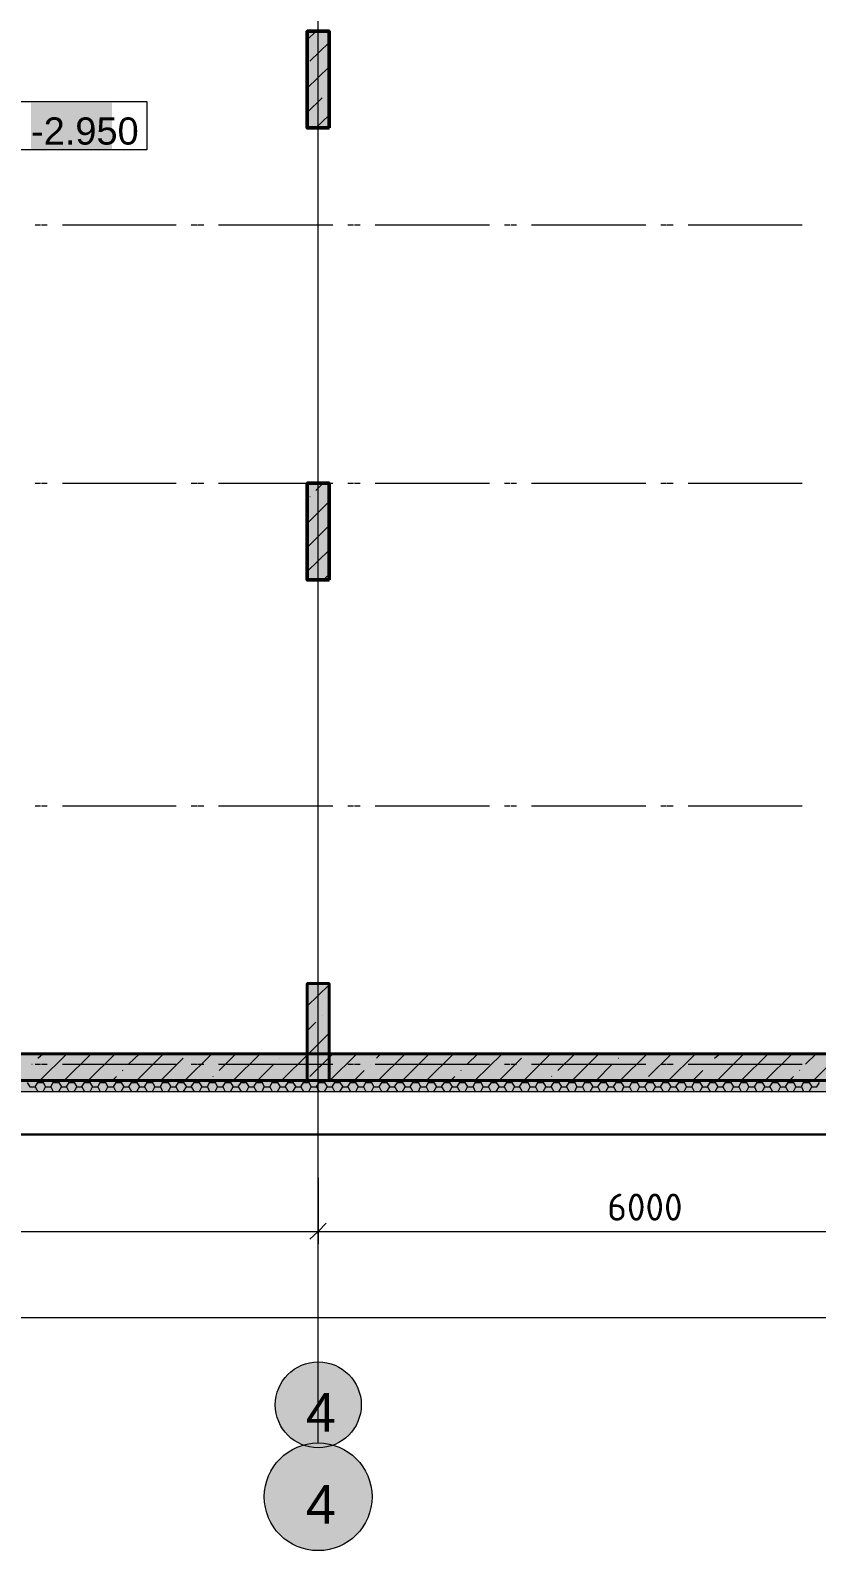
# Model space of a CAD drawing. Header units: millimetres. Extents: x -84737 to 172119, y -43083 to 59399.
# Drawn here: x -61683 to -54384, y 29465 to 43586 of the extents above; entities that cross this region are included whole.
import ezdxf

# ---------------------------------------------------------------- set-up
doc = ezdxf.new("R2010")
doc.units = ezdxf.units.MM
doc.layers.add('PDF _Геометрия', color=7, linetype='Continuous')
doc.layers.add('PDF _Текст', color=7, linetype='Continuous')
doc.layers.add('PDF _Сплошная заливка', color=7, linetype='Continuous', true_color=0xffffff)
doc.styles.add('PDF GOSTCommon', font='arial.ttf')
doc.styles.add('PDF ISOCPEUR', font='isocpeur.ttf')

msp = doc.modelspace()

# ---------------------------------------------------------------- hatches: boundary and pattern name
at = {"layer": 'PDF _Сплошная заливка', "transparency": 33554559}
for points in [[(-58906, 31207), (-58982, 31219), (-59037, 31219), (-59113, 31207), (-59122, 31202), (-59135, 31198), (-59143, 31194), (-59156, 31190), (-59164, 31185), (-59177, 31181), (-59185, 31177), (-59211, 31168), (-59219, 31160), (-59228, 31156), (-59236, 31147), (-59245, 31143), (-59253, 31135), (-59262, 31130), (-59270, 31122), (-59279, 31118), (-59287, 31109), (-59295, 31105), (-59300, 31097), (-59308, 31088), (-59312, 31080), (-59321, 31071), (-59325, 31063), (-59334, 31054), (-59338, 31046), (-59346, 31037), (-59350, 31029), (-59359, 31020), (-59367, 30995), (-59372, 30986), (-59376, 30974), (-59380, 30965), (-59384, 30953), (-59389, 30944), (-59393, 30931), (-59397, 30923), (-59410, 30821), (-59405, 30817), (-59405, 30783), (-59401, 30783), (-59401, 30749), (-59397, 30749), (-59397, 30716), (-59393, 30716), (-59393, 30707), (-59389, 30707), (-59389, 30694), (-59384, 30694), (-59384, 30686), (-59380, 30686), (-59380, 30673), (-59376, 30673), (-59376, 30665), (-59372, 30665), (-59372, 30652), (-59367, 30652), (-59367, 30644), (-59363, 30644), (-59363, 30631), (-59359, 30631), (-59359, 30618), (-59355, 30618), (-59346, 30610), (-59346, 30601), (-59342, 30601), (-59334, 30593), (-59334, 30584), (-59329, 30584), (-59321, 30576), (-59321, 30567), (-59317, 30567), (-59308, 30559), (-59308, 30551), (-59304, 30551), (-59295, 30542), (-59295, 30534), (-59287, 30534), (-59279, 30525), (-59270, 30521), (-59262, 30512), (-59253, 30508), (-59245, 30500), (-59236, 30495), (-59228, 30487), (-59219, 30483), (-59211, 30474), (-59185, 30466), (-59177, 30462), (-59164, 30457), (-59156, 30453), (-59143, 30449), (-59135, 30445), (-59122, 30440), (-59113, 30436), (-59046, 30428), (-58974, 30424), (-58974, 30428), (-58906, 30436), (-58893, 30440), (-58885, 30445), (-58872, 30449), (-58864, 30453), (-58851, 30457), (-58843, 30462), (-58830, 30466), (-58804, 30479), (-58796, 30487), (-58788, 30491), (-58779, 30500), (-58771, 30504), (-58762, 30512), (-58754, 30517), (-58745, 30525), (-58737, 30529), (-58720, 30546), (-58716, 30555), (-58707, 30563), (-58703, 30572), (-58694, 30580), (-58690, 30589), (-58682, 30597), (-58677, 30606), (-58669, 30614), (-58661, 30631), (-58656, 30644), (-58652, 30652), (-58648, 30665), (-58644, 30673), (-58639, 30686), (-58635, 30694), (-58627, 30720), (-58614, 30796), (-58610, 30843), (-58614, 30843), (-58614, 30868), (-58618, 30868), (-58618, 30893), (-58622, 30893), (-58622, 30919), (-58627, 30919), (-58627, 30931), (-58631, 30931), (-58631, 30944), (-58635, 30944), (-58635, 30953), (-58639, 30953), (-58639, 30965), (-58644, 30965), (-58644, 30974), (-58648, 30974), (-58648, 30986), (-58652, 30986), (-58652, 30995), (-58656, 30995), (-58656, 31008), (-58661, 31008), (-58661, 31016), (-58665, 31016), (-58665, 31025), (-58673, 31033), (-58677, 31033), (-58677, 31041), (-58686, 31050), (-58690, 31050), (-58690, 31058), (-58699, 31067), (-58703, 31067), (-58703, 31075), (-58711, 31084), (-58716, 31084), (-58716, 31092), (-58737, 31113), (-58745, 31118), (-58754, 31126), (-58762, 31130), (-58771, 31139), (-58779, 31143), (-58788, 31152), (-58796, 31156), (-58804, 31164), (-58830, 31177), (-58843, 31181), (-58851, 31185), (-58864, 31190), (-58872, 31194), (-58885, 31198), (-58893, 31202)], [(-58910, 30453), (-58978, 30462), (-59041, 30462), (-59075, 30457), (-59105, 30453), (-59139, 30449), (-59147, 30445), (-59160, 30440), (-59168, 30436), (-59194, 30428), (-59202, 30424), (-59228, 30415), (-59236, 30411), (-59262, 30402), (-59274, 30390), (-59283, 30385), (-59295, 30373), (-59304, 30369), (-59317, 30356), (-59325, 30352), (-59338, 30339), (-59346, 30335), (-59355, 30326), (-59363, 30322), (-59367, 30313), (-59376, 30305), (-59380, 30297), (-59389, 30288), (-59393, 30280), (-59401, 30271), (-59405, 30263), (-59414, 30254), (-59418, 30246), (-59427, 30237), (-59431, 30229), (-59444, 30216), (-59448, 30203), (-59456, 30187), (-59461, 30174), (-59469, 30157), (-59473, 30144), (-59482, 30127), (-59486, 30115), (-59494, 30098), (-59507, 29996), (-59511, 29966), (-59507, 29962), (-59507, 29933), (-59503, 29933), (-59503, 29899), (-59499, 29899), (-59499, 29869), (-59494, 29869), (-59494, 29835), (-59490, 29835), (-59490, 29827), (-59486, 29827), (-59486, 29818), (-59482, 29818), (-59482, 29806), (-59477, 29806), (-59477, 29797), (-59473, 29797), (-59473, 29784), (-59469, 29784), (-59469, 29776), (-59465, 29776), (-59465, 29767), (-59461, 29767), (-59461, 29755), (-59456, 29755), (-59456, 29746), (-59452, 29746), (-59452, 29734), (-59448, 29734), (-59448, 29725), (-59444, 29725), (-59444, 29712), (-59439, 29712), (-59427, 29700), (-59427, 29691), (-59422, 29691), (-59410, 29679), (-59410, 29670), (-59405, 29670), (-59393, 29657), (-59393, 29649), (-59389, 29649), (-59376, 29636), (-59376, 29628), (-59372, 29628), (-59363, 29619), (-59363, 29611), (-59355, 29611), (-59346, 29602), (-59338, 29598), (-59325, 29585), (-59317, 29581), (-59304, 29569), (-59295, 29564), (-59283, 29552), (-59274, 29547), (-59262, 29535), (-59249, 29530), (-59240, 29526), (-59228, 29522), (-59219, 29518), (-59207, 29514), (-59190, 29505), (-59177, 29501), (-59168, 29497), (-59156, 29492), (-59139, 29484), (-59105, 29480), (-59075, 29475), (-59041, 29471), (-58978, 29467), (-58978, 29471), (-58910, 29480), (-58881, 29484), (-58868, 29488), (-58851, 29497), (-58838, 29501), (-58821, 29509), (-58809, 29514), (-58792, 29522), (-58779, 29526), (-58754, 29539), (-58745, 29547), (-58737, 29552), (-58728, 29560), (-58720, 29564), (-58711, 29573), (-58703, 29577), (-58694, 29585), (-58686, 29590), (-58677, 29598), (-58669, 29602), (-58648, 29624), (-58644, 29632), (-58635, 29641), (-58631, 29649), (-58622, 29657), (-58618, 29666), (-58610, 29674), (-58606, 29683), (-58597, 29691), (-58593, 29700), (-58584, 29708), (-58572, 29734), (-58567, 29746), (-58563, 29755), (-58559, 29767), (-58551, 29784), (-58546, 29797), (-58542, 29806), (-58538, 29818), (-58534, 29827), (-58529, 29839), (-58525, 29869), (-58521, 29903), (-58517, 29933), (-58512, 29996), (-58517, 29996), (-58517, 30030), (-58521, 30030), (-58521, 30064), (-58525, 30064), (-58525, 30093), (-58529, 30093), (-58529, 30106), (-58534, 30106), (-58534, 30115), (-58538, 30115), (-58538, 30123), (-58542, 30123), (-58542, 30136), (-58546, 30136), (-58546, 30144), (-58551, 30144), (-58551, 30153), (-58555, 30153), (-58555, 30165), (-58559, 30165), (-58559, 30174), (-58563, 30174), (-58563, 30182), (-58567, 30182), (-58567, 30195), (-58572, 30195), (-58572, 30203), (-58576, 30203), (-58576, 30212), (-58580, 30212), (-58580, 30220), (-58584, 30225), (-58589, 30225), (-58589, 30233), (-58597, 30242), (-58601, 30242), (-58601, 30250), (-58606, 30254), (-58610, 30254), (-58610, 30263), (-58618, 30271), (-58622, 30271), (-58622, 30280), (-58627, 30284), (-58631, 30284), (-58631, 30292), (-58639, 30301), (-58644, 30301), (-58644, 30309), (-58669, 30335), (-58677, 30339), (-58686, 30347), (-58694, 30352), (-58703, 30360), (-58711, 30364), (-58720, 30373), (-58728, 30377), (-58737, 30385), (-58745, 30390), (-58754, 30398), (-58771, 30407), (-58783, 30411), (-58792, 30415), (-58804, 30419), (-58813, 30424), (-58826, 30428), (-58834, 30432), (-58847, 30436), (-58855, 30440), (-58881, 30449)]]:
    msp.add_hatch(color=256, dxfattribs=at).paths.add_polyline_path(points)

# ---------------------------------------------------------------- linework, layer by layer
at = {"layer": 'PDF _Геометрия', "lineweight": 30}
for points in [[(-77360, 55328), (-77360, 33331), (-40664, 33331), (-40664, 41132), (-26866, 41132), (-26866, 57427), (-47364, 57427), (-47364, 55328)], [(-59113, 43578), (-58910, 43578), (-58910, 42681), (-59113, 42681)], [(-58910, 39380), (-58910, 38482), (-59113, 38482), (-59113, 39380)]]:
    msp.add_lwpolyline(points, close=True, dxfattribs=at)
at = {"layer": 'PDF _Геометрия', "lineweight": 18}
for points in [[(-65860, 53030), (-65860, 53131), (-66859, 53131), (-66859, 54829), (-66859, 54930), (-76861, 54930), (-76962, 54930), (-76962, 33831), (-76962, 33729), (-41062, 33729), (-41062, 33831), (-41062, 41530), (-27365, 41530), (-27263, 41530), (-27263, 56928), (-27263, 57029), (-43064, 57029), (-43064, 56928)], [(-27615, 56928), (-27365, 56928), (-27365, 41631), (-41062, 41631), (-41163, 41631), (-41163, 33831), (-76861, 33831), (-76861, 54829)]]:
    msp.add_lwpolyline(points, dxfattribs=at)
at = {"layer": 'PDF _Геометрия', "lineweight": 40}
for points in [[(-66961, 54829), (-76861, 54829), (-76861, 54579), (-76861, 33831), (-76611, 33831), (-41163, 33831), (-41163, 34080), (-41163, 41631), (-27615, 41631), (-27365, 41631), (-27365, 56928), (-27615, 56928), (-43064, 56928)], [(-41413, 44129), (-41413, 34080), (-76611, 34080), (-76611, 54579), (-73212, 54579), (-73212, 48966), (-73009, 48966), (-73009, 52882), (-73009, 48966)]]:
    msp.add_lwpolyline(points, dxfattribs=at)
at = {"layer": 'PDF _Геометрия', "lineweight": 9}
for points in [[(-59012, 43346), (-59012, 44344)], [(-59113, 43498), (-59029, 43578)], [(-59012, 42520), (-59012, 43519)], [(-59088, 43299), (-58910, 43473)], [(-59113, 43049), (-58910, 43248)], [(-59012, 43092), (-59012, 43147)], [(-59113, 42825), (-58974, 42960)], [(-58919, 43015), (-58919, 43020)], [(-59033, 42681), (-58910, 42800)], [(-59012, 41894), (-59012, 42893)], [(-59012, 42266), (-59012, 42321)], [(-59012, 41068), (-59012, 42067)], [(-61640, 41780), (-61590, 41780)], [(-61581, 41780), (-61526, 41780)], [(-61386, 41780), (-60387, 41780)], [(-61327, 41780), (-60328, 41780)], [(-60189, 41780), (-60133, 41780)], [(-60129, 41780), (-60074, 41780)], [(-59935, 41780), (-58936, 41780)], [(-59875, 41780), (-58876, 41780)], [(-59012, 41640), (-59012, 41695)], [(-58737, 41780), (-58682, 41780)], [(-58673, 41780), (-58622, 41780)], [(-58483, 41780), (-57484, 41780)], [(-58424, 41780), (-57420, 41780)], [(-57281, 41780), (-57230, 41780)], [(-57221, 41780), (-57171, 41780)], [(-57031, 41780), (-56028, 41780)], [(-56968, 41780), (-55969, 41780)], [(-55829, 41780), (-55778, 41780)], [(-55770, 41780), (-55715, 41780)], [(-55575, 41780), (-54576, 41780)], [(-55516, 41780), (-54517, 41780)], [(-59012, 40442), (-59012, 41441)], [(-59012, 40814), (-59012, 40865)], [(-59012, 39612), (-59012, 40616)], [(-59012, 40188), (-59012, 40239)], [(-59012, 38986), (-59012, 39989)], [(-59012, 39363), (-59012, 39414)], [(-61640, 39380), (-61590, 39380)], [(-61581, 39380), (-61526, 39380)], [(-61386, 39380), (-60387, 39380)], [(-61327, 39380), (-60328, 39380)], [(-60189, 39380), (-60133, 39380)], [(-60129, 39380), (-60074, 39380)], [(-59935, 39380), (-58936, 39380)], [(-59875, 39380), (-58876, 39380)], [(-59088, 39257), (-59084, 39257)], [(-59033, 39312), (-58965, 39380)], [(-58737, 39380), (-58682, 39380)], [(-58673, 39380), (-58622, 39380)], [(-58483, 39380), (-57484, 39380)], [(-58424, 39380), (-57420, 39380)], [(-57281, 39380), (-57230, 39380)], [(-57221, 39380), (-57171, 39380)], [(-57031, 39380), (-56028, 39380)], [(-56968, 39380), (-55969, 39380)], [(-55829, 39380), (-55778, 39380)], [(-55770, 39380), (-55715, 39380)], [(-55575, 39380), (-54576, 39380)], [(-55516, 39380), (-54517, 39380)], [(-59113, 39007), (-58910, 39210)], [(-59012, 38161), (-59012, 39160)], [(-59113, 38783), (-58919, 38978)], [(-59113, 38559), (-58910, 38757)], [(-59012, 38736), (-59012, 38787)], [(-59012, 37534), (-59012, 38533)], [(-58965, 38482), (-58910, 38533)], [(-59012, 37907), (-59012, 37962)], [(-59012, 36709), (-59012, 37708)], [(-59012, 37280), (-59012, 37335)], [(-59012, 36082), (-59012, 37081)], [(-59012, 36455), (-59012, 36510)], [(-61640, 36383), (-61590, 36383)], [(-61581, 36383), (-61526, 36383)], [(-61386, 36383), (-60387, 36383)], [(-61327, 36383), (-60328, 36383)], [(-60189, 36383), (-60133, 36383)], [(-60129, 36383), (-60074, 36383)], [(-59935, 36383), (-58936, 36383)], [(-59875, 36383), (-58876, 36383)], [(-58737, 36383), (-58682, 36383)], [(-58673, 36383), (-58622, 36383)], [(-58483, 36383), (-57484, 36383)], [(-58424, 36383), (-57420, 36383)], [(-57281, 36383), (-57230, 36383)], [(-57221, 36383), (-57171, 36383)], [(-57031, 36383), (-56028, 36383)], [(-56968, 36383), (-55969, 36383)], [(-55829, 36383), (-55778, 36383)], [(-55770, 36383), (-55715, 36383)], [(-55575, 36383), (-54576, 36383)], [(-55516, 36383), (-54517, 36383)], [(-59012, 35257), (-59012, 36256)], [(-59012, 35829), (-59012, 35884)], [(-59012, 34631), (-59012, 35630)], [(-59012, 35003), (-59012, 35054)], [(-59012, 33801), (-59012, 34804)], [(-59113, 34521), (-58910, 34720)], [(-58919, 34487), (-58910, 34495)], [(-59113, 34292), (-59033, 34373)], [(-59012, 34377), (-59012, 34428)], [(-58974, 34432), (-58974, 34432)], [(-59113, 34068), (-58910, 34271)], [(-59012, 33175), (-59012, 34178)], [(-61615, 34038), (-61568, 34080)], [(-61594, 33831), (-61344, 34080)], [(-61369, 33831), (-61120, 34080)], [(-61145, 33831), (-60895, 34080)], [(-60773, 33983), (-60671, 34080)], [(-60696, 33831), (-60447, 34080)], [(-60472, 33831), (-60265, 34038)], [(-60320, 33831), (-60307, 33814), (-60260, 33814), (-60248, 33831), (-59998, 34080)], [(-59930, 33924), (-59774, 34080)], [(-59799, 33831), (-59549, 34080)], [(-59367, 34038), (-59367, 34038)], [(-59350, 33831), (-59101, 34080)], [(-58910, 34047), (-59088, 33869), (-58876, 34080)], [(-58902, 33831), (-58652, 34080)], [(-58470, 34038), (-58428, 34080)], [(-58453, 33831), (-58203, 34080)], [(-58229, 33831), (-57979, 34080)], [(-58005, 33831), (-57755, 34080)], [(-57628, 33983), (-57530, 34080)], [(-57556, 33831), (-57302, 34080)], [(-57332, 33831), (-57124, 34038)], [(-57103, 33831), (-56853, 34080)], [(-56786, 33924), (-56629, 34080)], [(-56654, 33831), (-56405, 34080)], [(-56227, 34038), (-56223, 34038)], [(-56206, 33831), (-55956, 34080)], [(-55943, 33869), (-55732, 34080)], [(-55757, 33831), (-55507, 34080)], [(-55330, 34038), (-55283, 34080)], [(-55308, 33831), (-55059, 34080)], [(-55084, 33831), (-54834, 34080)], [(-54860, 33831), (-54610, 34080)], [(-54487, 33983), (-54386, 34080)], [(-54411, 33831), (-54161, 34080)], [(-61670, 33983), (-61666, 33983)], [(-61640, 33983), (-61590, 33983)], [(-61581, 33983), (-61526, 33983)], [(-61386, 33983), (-60387, 33983)], [(-61327, 33983), (-60328, 33983)], [(-60828, 33924), (-60823, 33928)], [(-60189, 33983), (-60133, 33983)], [(-60129, 33983), (-60074, 33983)], [(-59935, 33983), (-58936, 33983)], [(-59875, 33983), (-58876, 33983)], [(-59575, 33831), (-59422, 33983)], [(-58737, 33983), (-58682, 33983)], [(-58677, 33831), (-58584, 33924)], [(-58673, 33983), (-58622, 33983)], [(-58525, 33983), (-58525, 33983)], [(-58483, 33983), (-57484, 33983)], [(-58424, 33983), (-57420, 33983)], [(-57683, 33924), (-57683, 33928)], [(-57281, 33983), (-57230, 33983)], [(-57221, 33983), (-57171, 33983)], [(-57031, 33983), (-56028, 33983)], [(-56968, 33983), (-55969, 33983)], [(-56430, 33831), (-56282, 33983)], [(-55829, 33983), (-55778, 33983)], [(-55770, 33983), (-55715, 33983)], [(-55575, 33983), (-54576, 33983)], [(-55533, 33831), (-55440, 33924)], [(-55516, 33983), (-54517, 33983)], [(-55385, 33983), (-55380, 33983)], [(-54542, 33924), (-54538, 33928)], [(-61712, 33814), (-61687, 33772), (-61640, 33772), (-61615, 33814)], [(-61640, 33772), (-61615, 33729), (-61564, 33729), (-61543, 33772)], [(-61623, 33831), (-61615, 33814), (-61564, 33814), (-61556, 33831)], [(-61564, 33814), (-61543, 33772), (-61492, 33772), (-61471, 33814)], [(-61492, 33772), (-61471, 33729), (-61420, 33729), (-61395, 33772)], [(-61479, 33831), (-61471, 33814), (-61420, 33814), (-61412, 33831)], [(-61420, 33814), (-61395, 33772), (-61348, 33772), (-61327, 33729)], [(-61348, 33772), (-61323, 33814)], [(-61336, 33831), (-61323, 33814), (-61276, 33814), (-61264, 33831)], [(-61323, 33729), (-61276, 33729), (-61251, 33772)], [(-61276, 33814), (-61251, 33772), (-61204, 33772), (-61179, 33814)], [(-61204, 33772), (-61179, 33729), (-61132, 33729)], [(-61187, 33831), (-61179, 33814), (-61132, 33814), (-61120, 33831)], [(-61132, 33814), (-61107, 33772), (-61056, 33772), (-61035, 33814)], [(-61128, 33729), (-61107, 33772)], [(-61056, 33772), (-61035, 33729), (-60984, 33729), (-60963, 33772)], [(-61044, 33831), (-61035, 33814), (-60984, 33814), (-60976, 33831)], [(-60984, 33814), (-60963, 33772), (-60912, 33772), (-60891, 33729)], [(-60921, 33831), (-60883, 33869)], [(-60912, 33772), (-60887, 33814)], [(-60900, 33831), (-60887, 33814), (-60840, 33814), (-60832, 33831)], [(-60887, 33729), (-60840, 33729), (-60815, 33772)], [(-60840, 33814), (-60815, 33772), (-60768, 33772), (-60743, 33814)], [(-60768, 33772), (-60743, 33729), (-60696, 33729), (-60671, 33772)], [(-60756, 33831), (-60743, 33814), (-60696, 33814), (-60684, 33831)], [(-60696, 33814), (-60671, 33772), (-60624, 33772), (-60599, 33814)], [(-60624, 33772), (-60599, 33729), (-60548, 33729), (-60527, 33772)], [(-60608, 33831), (-60599, 33814), (-60548, 33814), (-60540, 33831)], [(-60548, 33814), (-60527, 33772), (-60476, 33772), (-60455, 33814)], [(-60476, 33772), (-60455, 33729), (-60404, 33729), (-60379, 33772)], [(-60464, 33831), (-60455, 33814), (-60404, 33814), (-60396, 33831)], [(-60404, 33814), (-60379, 33772), (-60332, 33772), (-60307, 33814)], [(-60332, 33772), (-60307, 33729), (-60260, 33729), (-60235, 33772)], [(-60260, 33814), (-60235, 33772), (-60189, 33772), (-60163, 33814)], [(-60189, 33772), (-60163, 33729), (-60117, 33729)], [(-60172, 33831), (-60163, 33814), (-60117, 33814), (-60104, 33831)], [(-60117, 33814), (-60091, 33772), (-60040, 33772), (-60019, 33814)], [(-60112, 33729), (-60091, 33772)], [(-60040, 33772), (-60019, 33729), (-59968, 33729), (-59947, 33772)], [(-60028, 33831), (-60019, 33814), (-59968, 33814), (-59960, 33831)], [(-59985, 33869), (-59985, 33873)], [(-59968, 33814), (-59947, 33772), (-59896, 33772), (-59875, 33729)], [(-59896, 33772), (-59871, 33814)], [(-59884, 33831), (-59871, 33814), (-59825, 33814), (-59816, 33831)], [(-59871, 33729), (-59825, 33729), (-59799, 33772)], [(-59825, 33814), (-59799, 33772), (-59753, 33772), (-59727, 33814)], [(-59753, 33772), (-59727, 33729), (-59681, 33729)], [(-59736, 33831), (-59727, 33814), (-59681, 33814), (-59668, 33831)], [(-59681, 33814), (-59655, 33772), (-59609, 33772), (-59583, 33814)], [(-59676, 33729), (-59655, 33772)], [(-59609, 33772), (-59583, 33729), (-59532, 33729), (-59511, 33772)], [(-59592, 33831), (-59583, 33814), (-59532, 33814), (-59524, 33831)], [(-59532, 33814), (-59511, 33772), (-59461, 33772), (-59439, 33814)], [(-59461, 33772), (-59439, 33729), (-59389, 33729), (-59363, 33772)], [(-59448, 33831), (-59439, 33814), (-59389, 33814), (-59380, 33831)], [(-59389, 33814), (-59363, 33772), (-59317, 33772), (-59291, 33814)], [(-59317, 33772), (-59291, 33729), (-59245, 33729), (-59219, 33772)], [(-59304, 33831), (-59291, 33814), (-59245, 33814), (-59232, 33831)], [(-59245, 33814), (-59219, 33772), (-59173, 33772), (-59147, 33814)], [(-59173, 33772), (-59147, 33729), (-59097, 33729), (-59075, 33772)], [(-59156, 33831), (-59147, 33814), (-59097, 33814), (-59088, 33831)], [(-59097, 33814), (-59075, 33772), (-59025, 33772), (-59003, 33814)], [(-59025, 33772), (-59003, 33729), (-58953, 33729), (-58927, 33772)], [(-59012, 33831), (-59003, 33814), (-58953, 33814), (-58944, 33831)], [(-58953, 33814), (-58927, 33772), (-58881, 33772), (-58859, 33729)], [(-58881, 33772), (-58855, 33814)], [(-58868, 33831), (-58855, 33814), (-58809, 33814), (-58796, 33831)], [(-58855, 33729), (-58809, 33729), (-58783, 33772)], [(-58809, 33814), (-58783, 33772), (-58737, 33772), (-58711, 33814)], [(-58737, 33772), (-58711, 33729), (-58665, 33729)], [(-58720, 33831), (-58711, 33814), (-58665, 33814), (-58652, 33831)], [(-58665, 33814), (-58639, 33772), (-58589, 33772), (-58567, 33814)], [(-58661, 33729), (-58639, 33772)], [(-58589, 33772), (-58567, 33729), (-58517, 33729), (-58495, 33772)], [(-58576, 33831), (-58567, 33814), (-58517, 33814), (-58508, 33831)], [(-58517, 33814), (-58495, 33772), (-58445, 33772), (-58424, 33729)], [(-58445, 33772), (-58419, 33814)], [(-58432, 33831), (-58419, 33814), (-58373, 33814), (-58364, 33831)], [(-58419, 33729), (-58373, 33729), (-58347, 33772)], [(-58373, 33814), (-58347, 33772), (-58301, 33772), (-58275, 33814)], [(-58301, 33772), (-58275, 33729), (-58229, 33729), (-58203, 33772)], [(-58288, 33831), (-58275, 33814), (-58229, 33814), (-58216, 33831)], [(-58229, 33814), (-58203, 33772), (-58157, 33772), (-58131, 33814)], [(-58157, 33772), (-58131, 33729), (-58081, 33729), (-58060, 33772)], [(-58140, 33831), (-58131, 33814), (-58081, 33814), (-58072, 33831)], [(-58081, 33814), (-58060, 33772), (-58009, 33772), (-57988, 33814)], [(-58009, 33772), (-57988, 33729), (-57937, 33729), (-57911, 33772)], [(-57996, 33831), (-57988, 33814), (-57937, 33814), (-57928, 33831)], [(-57937, 33814), (-57911, 33772), (-57865, 33772), (-57839, 33814)], [(-57865, 33772), (-57839, 33729), (-57793, 33729), (-57767, 33772)], [(-57852, 33831), (-57839, 33814), (-57793, 33814), (-57780, 33831), (-57742, 33869)], [(-57793, 33814), (-57767, 33772), (-57721, 33772), (-57696, 33814)], [(-57721, 33772), (-57696, 33729), (-57649, 33729)], [(-57704, 33831), (-57696, 33814), (-57649, 33814), (-57636, 33831)], [(-57649, 33814), (-57624, 33772), (-57573, 33772), (-57552, 33814)], [(-57645, 33729), (-57624, 33772)], [(-57573, 33772), (-57552, 33729), (-57501, 33729), (-57480, 33772)], [(-57560, 33831), (-57552, 33814), (-57501, 33814), (-57492, 33831)], [(-57501, 33814), (-57480, 33772), (-57429, 33772), (-57408, 33729)], [(-57429, 33772), (-57403, 33814)], [(-57416, 33831), (-57403, 33814), (-57357, 33814), (-57348, 33831)], [(-57403, 33729), (-57357, 33729), (-57332, 33772)], [(-57357, 33814), (-57332, 33772), (-57285, 33772), (-57260, 33814)], [(-57285, 33772), (-57260, 33729), (-57213, 33729)], [(-57272, 33831), (-57260, 33814), (-57213, 33814), (-57200, 33831)], [(-57213, 33814), (-57188, 33772), (-57141, 33772), (-57116, 33814)], [(-57209, 33729), (-57188, 33772)], [(-57141, 33772), (-57116, 33729), (-57065, 33729), (-57044, 33772)], [(-57124, 33831), (-57116, 33814), (-57065, 33814), (-57056, 33831)], [(-57065, 33814), (-57044, 33772), (-56993, 33772), (-56972, 33814)], [(-56993, 33772), (-56972, 33729), (-56921, 33729), (-56896, 33772)], [(-56980, 33831), (-56972, 33814), (-56921, 33814), (-56913, 33831)], [(-56921, 33814), (-56896, 33772), (-56849, 33772), (-56824, 33814)], [(-56849, 33772), (-56824, 33729), (-56777, 33729), (-56752, 33772)], [(-56845, 33869), (-56841, 33873)], [(-56836, 33831), (-56824, 33814), (-56777, 33814), (-56764, 33831)], [(-56777, 33814), (-56752, 33772), (-56705, 33772), (-56680, 33814)], [(-56705, 33772), (-56680, 33729), (-56629, 33729), (-56608, 33772)], [(-56688, 33831), (-56680, 33814), (-56629, 33814), (-56620, 33831)], [(-56629, 33814), (-56608, 33772), (-56557, 33772), (-56536, 33814)], [(-56557, 33772), (-56536, 33729), (-56485, 33729), (-56460, 33772)], [(-56544, 33831), (-56536, 33814), (-56485, 33814), (-56477, 33831)], [(-56485, 33814), (-56460, 33772), (-56413, 33772), (-56392, 33729)], [(-56413, 33772), (-56388, 33814)], [(-56400, 33831), (-56388, 33814), (-56341, 33814), (-56333, 33831)], [(-56388, 33729), (-56341, 33729), (-56316, 33772)], [(-56341, 33814), (-56316, 33772), (-56269, 33772), (-56244, 33814)], [(-56269, 33772), (-56244, 33729), (-56197, 33729)], [(-56252, 33831), (-56244, 33814), (-56197, 33814), (-56185, 33831)], [(-56197, 33814), (-56172, 33772), (-56121, 33772), (-56100, 33814)], [(-56193, 33729), (-56172, 33772)], [(-56121, 33772), (-56100, 33729), (-56049, 33729), (-56028, 33772)], [(-56108, 33831), (-56100, 33814), (-56049, 33814), (-56041, 33831)], [(-56049, 33814), (-56028, 33772), (-55977, 33772), (-55956, 33729)], [(-55977, 33772), (-55952, 33814)], [(-55964, 33831), (-55952, 33814), (-55905, 33814), (-55897, 33831)], [(-55952, 33729), (-55905, 33729), (-55880, 33772)], [(-55905, 33814), (-55880, 33772), (-55833, 33772), (-55808, 33814)], [(-55833, 33772), (-55808, 33729), (-55761, 33729), (-55736, 33772)], [(-55821, 33831), (-55808, 33814), (-55761, 33814), (-55749, 33831)], [(-55761, 33814), (-55736, 33772), (-55689, 33772), (-55664, 33814)], [(-55689, 33772), (-55664, 33729), (-55613, 33729), (-55592, 33772)], [(-55672, 33831), (-55664, 33814), (-55613, 33814), (-55605, 33831)], [(-55613, 33814), (-55592, 33772), (-55541, 33772), (-55520, 33814)], [(-55541, 33772), (-55520, 33729), (-55469, 33729), (-55444, 33772)], [(-55528, 33831), (-55520, 33814), (-55469, 33814), (-55461, 33831)], [(-55469, 33814), (-55444, 33772), (-55397, 33772), (-55372, 33814)], [(-55397, 33772), (-55372, 33729), (-55325, 33729), (-55300, 33772)], [(-55385, 33831), (-55372, 33814), (-55325, 33814), (-55313, 33831)], [(-55325, 33814), (-55300, 33772), (-55253, 33772), (-55228, 33814)], [(-55253, 33772), (-55228, 33729), (-55181, 33729)], [(-55236, 33831), (-55228, 33814), (-55181, 33814), (-55169, 33831)], [(-55181, 33814), (-55156, 33772), (-55105, 33772), (-55084, 33814)], [(-55177, 33729), (-55156, 33772)], [(-55105, 33772), (-55084, 33729), (-55033, 33729), (-55012, 33772)], [(-55093, 33831), (-55084, 33814), (-55033, 33814), (-55025, 33831)], [(-55033, 33814), (-55012, 33772), (-54961, 33772), (-54940, 33729)], [(-54961, 33772), (-54936, 33814)], [(-54949, 33831), (-54936, 33814), (-54889, 33814), (-54881, 33831)], [(-54936, 33729), (-54889, 33729), (-54864, 33772)], [(-54889, 33814), (-54864, 33772), (-54817, 33772), (-54792, 33814)], [(-54817, 33772), (-54792, 33729), (-54745, 33729)], [(-54805, 33831), (-54792, 33814), (-54745, 33814), (-54733, 33831)], [(-54745, 33814), (-54720, 33772), (-54673, 33772), (-54648, 33814)], [(-54741, 33729), (-54720, 33772)], [(-54673, 33772), (-54648, 33729), (-54597, 33729), (-54576, 33772)], [(-54657, 33831), (-54648, 33814), (-54597, 33814), (-54589, 33831)], [(-54635, 33831), (-54597, 33869)], [(-54597, 33814), (-54576, 33772), (-54525, 33772), (-54504, 33814)], [(-54525, 33772), (-54504, 33729), (-54453, 33729), (-54428, 33772)], [(-54513, 33831), (-54504, 33814), (-54453, 33814), (-54445, 33831)], [(-54453, 33814), (-54428, 33772), (-54381, 33772), (-54356, 33814)], [(-59012, 33551), (-59012, 33602)], [(-59012, 32349), (-59012, 33348)], [(-59012, 32925), (-59012, 32976)], [(-59012, 32929), (-59012, 32430), (-59012, 32311)], [(-59012, 31723), (-59012, 32722)], [(-76831, 32430), (-73111, 32430), (-67109, 32430), (-59012, 32430), (-53010, 32430), (-46712, 32430), (-44012, 32430), (-41311, 32430), (-38763, 32430), (-36211, 32430), (-33815, 32430), (-31073, 32430), (-27395, 32430)], [(-59012, 32095), (-59012, 32150)], [(-59012, 31219), (-59012, 31896)], [(-76831, 31630), (-27395, 31630)], [(-59012, 31469), (-59012, 31524)], [(-59012, 30462), (-59012, 31270)]]:
    msp.add_lwpolyline(points, dxfattribs=at)
at = {"layer": 'PDF _Геометрия', "lineweight": 30}
msp.add_lwpolyline([(-76611, 34080), (-59113, 34080), (-59113, 34732), (-58910, 34732), (-58910, 34080), (-41413, 34080), (-41413, 44129)], dxfattribs=at)
at = {"layer": 'PDF _Геометрия', "lineweight": 50}
for points in [[(-58910, 42681), (-58910, 43578), (-59113, 43578), (-59113, 42681)], [(-58910, 38482), (-58910, 39380), (-59113, 39380), (-59113, 38482)]]:
    msp.add_lwpolyline(points, close=True, dxfattribs=at)
at = {"layer": 'PDF _Геометрия', "lineweight": 9}
msp.add_lwpolyline([(-61903, 42478), (-61903, 42927), (-60603, 42927), (-60603, 42478)], close=True, dxfattribs=at)
msp.add_lwpolyline([(-61903, 42478), (-61903, 42927), (-60603, 42927), (-60603, 42478)], close=True, dxfattribs=at)
at = {"layer": 'PDF _Геометрия', "lineweight": 40}
msp.add_lwpolyline([(-58910, 33831), (-58910, 34732), (-59113, 34732), (-59113, 33831)], close=True, dxfattribs=at)
at = {"layer": 'PDF _Геометрия', "lineweight": 20}
msp.add_lwpolyline([(-58936, 32506), (-59012, 32430), (-59088, 32358)], dxfattribs=at)
at = {"layer": 'PDF _Геометрия', "lineweight": 9}
for centre, radius in [((-59010, 30819), 399), ((-59011, 29965), 500)]:
    msp.add_circle(centre, radius, dxfattribs=at)
at = {"layer": 'PDF _Сплошная заливка', "lineweight": 5, "transparency": 33554559}
for points in [[(-59113, 43578), (-59113, 42681), (-58910, 43578), (-58910, 42681)], [(-59113, 39380), (-59113, 38482), (-58910, 39380), (-58910, 38482)], [(-59113, 34732), (-59113, 33831), (-58910, 34732), (-58910, 33831)], [(-76611, 34080), (-76611, 33831), (-41163, 34080), (-41163, 33831)], [(-76962, 33831), (-76962, 33729), (-41062, 33831), (-41062, 33729)]]:
    msp.add_solid(points, dxfattribs=at)
at = {"layer": 'PDF _Сплошная заливка', "lineweight": 9, "transparency": 33554559}
msp.add_solid([(-61678, 42914), (-61678, 42486), (-60925, 42914), (-60925, 42486)], dxfattribs=at)
msp.add_solid([(-61678, 42914), (-61678, 42486), (-60925, 42914), (-60925, 42486)], dxfattribs=at)

# ---------------------------------------------------------------- texts
at = {"layer": 'PDF _Текст', "attachment_point": 4}
for s, insert, char_height, style in [('-2.950', (-61677, 42650), 252.4, 'PDF GOSTCommon'), ('6000', (-56327, 32656), 251.7, 'PDF ISOCPEUR'), ('4', (-59125, 30750), 357, 'PDF GOSTCommon'), ('4', (-59125, 29895), 357, 'PDF GOSTCommon')]:
    msp.add_mtext(s, dxfattribs=dict(at, insert=insert, char_height=char_height, style=style))

doc.saveas('drawing.dxf')
